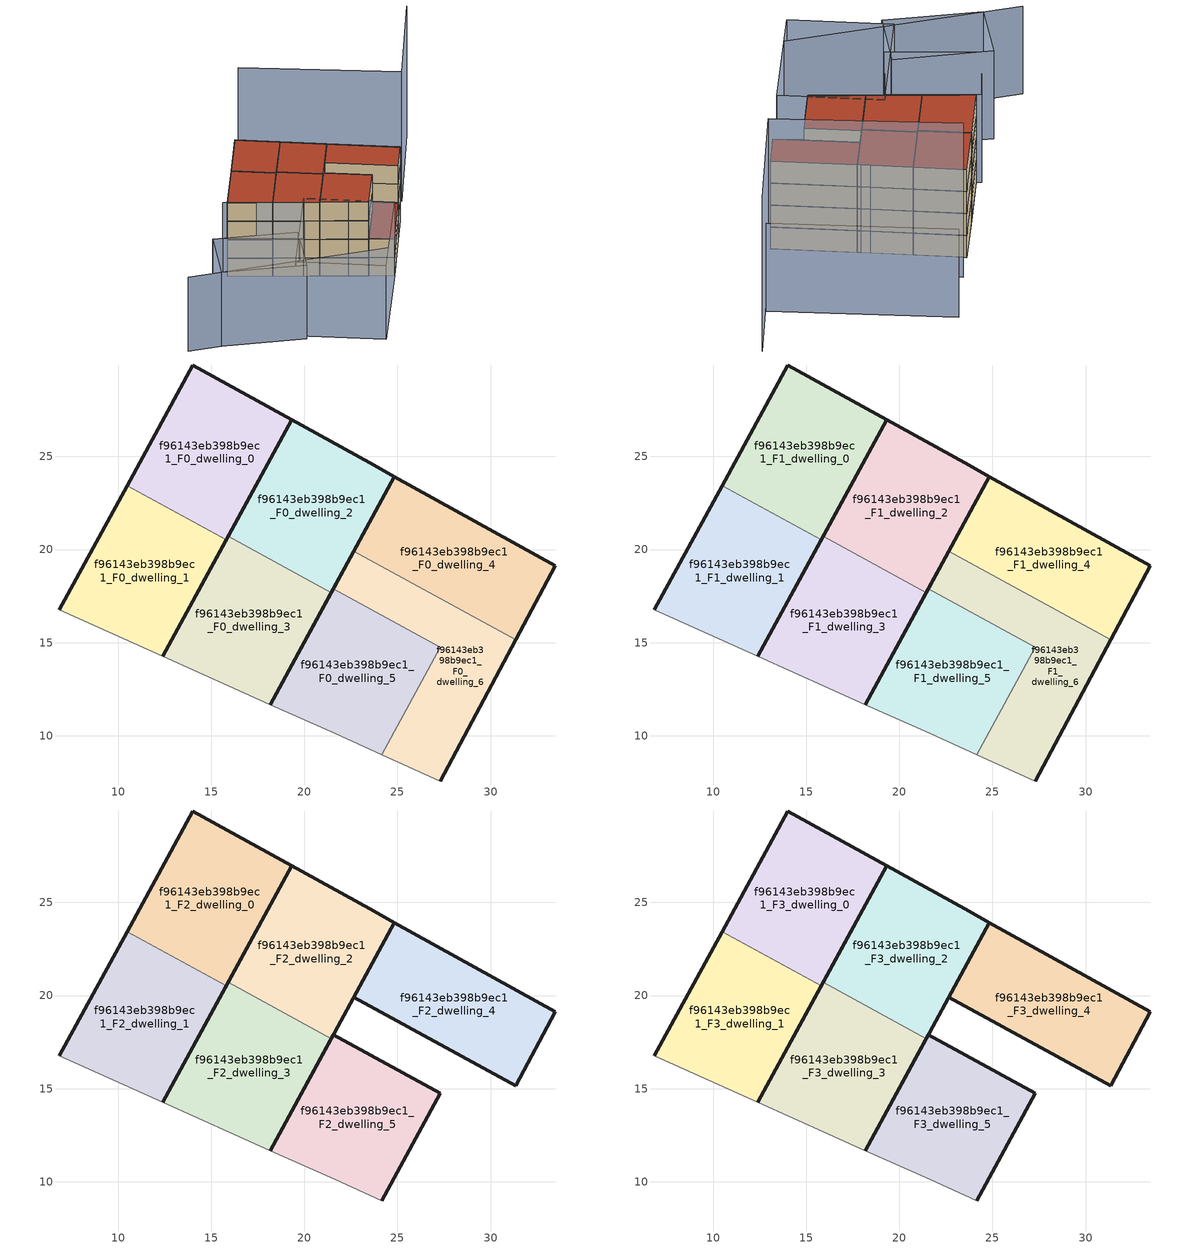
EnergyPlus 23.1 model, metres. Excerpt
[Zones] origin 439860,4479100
f96143eb398b9ec1_F0_dwelling_0
 floor ground (EU_floor_Construction): 15.82,20.52 19.33,26.96 14.02,29.91 10.49,23.43 z0
 wall outside (EU_wall_Construction): 10.49,23.43 14.02,29.91 19.33,26.96 15.82,20.52 z0:3
 wall to f96143eb398b9ec1_F0_dwelling_1 (EU_wall_Construction): 15.82,20.52 10.49,23.43 z0:3
f96143eb398b9ec1_F0_dwelling_1
 floor ground (EU_floor_Construction): 12.41,14.26 15.82,20.52 10.49,23.43 6.85,16.76 z0
 wall outside (EU_wall_Construction): 15.82,20.52 12.41,14.26 / 6.85,16.76 10.49,23.43 z0:3
 wall adiabatic (EU_wall_Construction): 12.41,14.26 6.85,16.76 z0:3
f96143eb398b9ec1_F0_dwelling_2
 floor ground (EU_floor_Construction): 21.45,17.69 24.83,23.9 24.51,24.08 23.5,24.65 19.33,26.96 15.92,20.71 z0
 wall outside (EU_wall_Construction): 15.92,20.71 19.33,26.96 23.5,24.65 24.51,24.08 24.83,23.9 21.45,17.69 z0:3
 wall to f96143eb398b9ec1_F0_dwelling_3 (EU_wall_Construction): 21.45,17.69 15.92,20.71 z0:3
f96143eb398b9ec1_F0_dwelling_3
 floor ground (EU_floor_Construction): 18.16,11.68 21.45,17.69 15.92,20.71 12.41,14.26 16.21,12.55 z0
 wall outside (EU_wall_Construction): 21.45,17.69 18.16,11.68 / 12.41,14.26 15.92,20.71 z0:3
 wall adiabatic (EU_wall_Construction): 18.16,11.68 16.21,12.55 12.41,14.26 z0:3
f96143eb398b9ec1_F0_dwelling_4
 floor ground (EU_floor_Construction): 31.35,15.16 33.46,19.13 24.83,23.9 22.65,19.91 z0
 wall outside (EU_wall_Construction): 22.65,19.91 24.83,23.9 33.46,19.13 31.35,15.16 z0:3
 wall to f96143eb398b9ec1_F0_dwelling_6 (EU_wall_Construction): 31.35,15.16 22.65,19.91 z0:3
f96143eb398b9ec1_F0_dwelling_5
 floor ground (EU_floor_Construction): 24.16,8.99 27.3,14.76 21.56,17.89 18.16,11.68 21.63,10.13 z0
 wall outside (EU_wall_Construction): 18.16,11.68 21.56,17.89 z0:3
 wall to f96143eb398b9ec1_F0_dwelling_6 (EU_wall_Construction): 21.56,17.89 27.3,14.76 24.16,8.99 z0:3
 wall adiabatic (EU_wall_Construction): 24.16,8.99 21.63,10.13 18.16,11.68 z0:3
f96143eb398b9ec1_F0_dwelling_6
 floor ground (EU_floor_Construction): 27.31,7.58 31.35,15.16 22.65,19.91 21.56,17.89 27.3,14.76 24.16,8.99 z0
 wall outside (EU_wall_Construction): 21.56,17.89 22.65,19.91 / 31.35,15.16 27.31,7.58 z0:3
 wall adiabatic (EU_wall_Construction): 27.31,7.58 24.16,8.99 z0:3
f96143eb398b9ec1_F1_dwelling_0
 floor to f96143eb398b9ec1_F0_dwelling_0 (EU_floor_Construction): 15.82,20.52 19.33,26.96 14.02,29.91 10.49,23.43 z3
 wall outside (EU_wall_Construction): 10.49,23.43 14.02,29.91 19.33,26.96 15.82,20.52 z3:6
 wall to f96143eb398b9ec1_F1_dwelling_1 (EU_wall_Construction): 15.82,20.52 10.49,23.43 z3:6
f96143eb398b9ec1_F1_dwelling_1
 floor to f96143eb398b9ec1_F0_dwelling_1 (EU_floor_Construction): 12.41,14.26 15.82,20.52 10.49,23.43 6.85,16.76 z3
 wall outside (EU_wall_Construction): 15.82,20.52 12.41,14.26 / 6.85,16.76 10.49,23.43 z3:6
 wall adiabatic (EU_wall_Construction): 12.41,14.26 6.85,16.76 z3:6
f96143eb398b9ec1_F1_dwelling_2
 floor to f96143eb398b9ec1_F0_dwelling_2 (EU_floor_Construction): 21.45,17.69 24.83,23.9 24.51,24.08 23.5,24.65 19.33,26.96 15.92,20.71 z3
 wall outside (EU_wall_Construction): 15.92,20.71 19.33,26.96 23.5,24.65 24.51,24.08 24.83,23.9 21.45,17.69 z3:6
 wall to f96143eb398b9ec1_F1_dwelling_3 (EU_wall_Construction): 21.45,17.69 15.92,20.71 z3:6
f96143eb398b9ec1_F1_dwelling_3
 floor to f96143eb398b9ec1_F0_dwelling_3 (EU_floor_Construction): 18.16,11.68 21.45,17.69 15.92,20.71 12.41,14.26 16.21,12.55 z3
 wall outside (EU_wall_Construction): 21.45,17.69 18.16,11.68 / 12.41,14.26 15.92,20.71 z3:6
 wall adiabatic (EU_wall_Construction): 18.16,11.68 16.21,12.55 12.41,14.26 z3:6
f96143eb398b9ec1_F1_dwelling_4
 floor to f96143eb398b9ec1_F0_dwelling_4 (EU_floor_Construction): 31.35,15.16 33.46,19.13 24.83,23.9 22.65,19.91 z3
 wall outside (EU_wall_Construction): 22.65,19.91 24.83,23.9 33.46,19.13 31.35,15.16 z3:6
 wall to f96143eb398b9ec1_F1_dwelling_6 (EU_wall_Construction): 31.35,15.16 22.65,19.91 z3:6
f96143eb398b9ec1_F1_dwelling_5
 floor to f96143eb398b9ec1_F0_dwelling_5 (EU_floor_Construction): 24.16,8.99 27.3,14.76 21.56,17.89 18.16,11.68 21.63,10.13 z3
 wall outside (EU_wall_Construction): 18.16,11.68 21.56,17.89 z3:6
 wall to f96143eb398b9ec1_F1_dwelling_6 (EU_wall_Construction): 21.56,17.89 27.3,14.76 24.16,8.99 z3:6
 wall adiabatic (EU_wall_Construction): 24.16,8.99 21.63,10.13 18.16,11.68 z3:6
f96143eb398b9ec1_F1_dwelling_6
 floor to f96143eb398b9ec1_F0_dwelling_6 (EU_floor_Construction): 27.31,7.58 31.35,15.16 22.65,19.91 21.56,17.89 27.3,14.76 24.16,8.99 z3
 wall outside (EU_wall_Construction): 21.56,17.89 22.65,19.91 / 31.35,15.16 27.31,7.58 z3:6
 wall adiabatic (EU_wall_Construction): 27.31,7.58 24.16,8.99 z3:6
 roof outside (EU_roof_Construction): 31.35,15.16 27.31,7.58 24.16,8.99 27.3,14.76 21.56,17.89 22.65,19.91 z6
f96143eb398b9ec1_F2_dwelling_0
 floor to f96143eb398b9ec1_F1_dwelling_0 (EU_floor_Construction): 15.82,20.52 19.33,26.96 14.02,29.91 10.49,23.43 z6
 wall outside (EU_wall_Construction): 10.49,23.43 14.02,29.91 19.33,26.96 15.82,20.52 z6:9
 wall to f96143eb398b9ec1_F2_dwelling_1 (EU_wall_Construction): 15.82,20.52 10.49,23.43 z6:9
f96143eb398b9ec1_F2_dwelling_1
 floor to f96143eb398b9ec1_F1_dwelling_1 (EU_floor_Construction): 12.41,14.26 15.82,20.52 10.49,23.43 6.85,16.76 z6
 wall outside (EU_wall_Construction): 15.82,20.52 12.41,14.26 / 6.85,16.76 10.49,23.43 z6:9
 wall adiabatic (EU_wall_Construction): 12.41,14.26 6.85,16.76 z6:9
f96143eb398b9ec1_F2_dwelling_2
 floor to f96143eb398b9ec1_F1_dwelling_2 (EU_floor_Construction): 21.45,17.69 24.83,23.9 24.51,24.08 23.5,24.65 19.33,26.96 15.92,20.71 z6
 wall outside (EU_wall_Construction): 15.92,20.71 19.33,26.96 23.5,24.65 24.51,24.08 24.83,23.9 21.45,17.69 z6:9
 wall to f96143eb398b9ec1_F2_dwelling_3 (EU_wall_Construction): 21.45,17.69 15.92,20.71 z6:9
f96143eb398b9ec1_F2_dwelling_3
 floor to f96143eb398b9ec1_F1_dwelling_3 (EU_floor_Construction): 18.16,11.68 21.45,17.69 15.92,20.71 12.41,14.26 16.21,12.55 z6
 wall outside (EU_wall_Construction): 21.45,17.69 18.16,11.68 / 12.41,14.26 15.92,20.71 z6:9
 wall adiabatic (EU_wall_Construction): 18.16,11.68 16.21,12.55 12.41,14.26 z6:9
f96143eb398b9ec1_F2_dwelling_4
 floor to f96143eb398b9ec1_F1_dwelling_4 (EU_floor_Construction): 31.35,15.16 33.46,19.13 24.83,23.9 22.65,19.91 z6
 wall outside (EU_wall_Construction): 33.46,19.13 31.35,15.16 22.65,19.91 24.83,23.9 33.46,19.13 z6:9
f96143eb398b9ec1_F2_dwelling_5
 floor to f96143eb398b9ec1_F1_dwelling_5 (EU_floor_Construction): 24.16,8.99 27.3,14.76 21.56,17.89 18.16,11.68 21.63,10.13 z6
 wall outside (EU_wall_Construction): 18.16,11.68 21.56,17.89 27.3,14.76 24.16,8.99 z6:9
 wall adiabatic (EU_wall_Construction): 24.16,8.99 21.63,10.13 18.16,11.68 z6:9
f96143eb398b9ec1_F3_dwelling_0
 floor to f96143eb398b9ec1_F2_dwelling_0 (EU_floor_Construction): 15.82,20.52 19.33,26.96 14.02,29.91 10.49,23.43 z9
 wall outside (EU_wall_Construction): 10.49,23.43 14.02,29.91 19.33,26.96 15.82,20.52 z9:12
 wall to f96143eb398b9ec1_F3_dwelling_1 (EU_wall_Construction): 15.82,20.52 10.49,23.43 z9:12
 roof outside (EU_roof_Construction): 19.33,26.96 15.82,20.52 10.49,23.43 14.02,29.91 z12
f96143eb398b9ec1_F3_dwelling_1
 floor to f96143eb398b9ec1_F2_dwelling_1 (EU_floor_Construction): 12.41,14.26 15.82,20.52 10.49,23.43 6.85,16.76 z9
 wall outside (EU_wall_Construction): 15.82,20.52 12.41,14.26 / 6.85,16.76 10.49,23.43 z9:12
 wall adiabatic (EU_wall_Construction): 12.41,14.26 6.85,16.76 z9:12
 roof outside (EU_roof_Construction): 15.82,20.52 12.41,14.26 6.85,16.76 10.49,23.43 z12
f96143eb398b9ec1_F3_dwelling_2
 floor to f96143eb398b9ec1_F2_dwelling_2 (EU_floor_Construction): 21.45,17.69 24.83,23.9 24.51,24.08 23.5,24.65 19.33,26.96 15.92,20.71 z9
 wall outside (EU_wall_Construction): 15.92,20.71 19.33,26.96 23.5,24.65 24.51,24.08 24.83,23.9 21.45,17.69 z9:12
 wall to f96143eb398b9ec1_F3_dwelling_3 (EU_wall_Construction): 21.45,17.69 15.92,20.71 z9:12
 roof outside (EU_roof_Construction): 23.5,24.65 24.51,24.08 24.83,23.9 21.45,17.69 15.92,20.71 19.33,26.96 z12
f96143eb398b9ec1_F3_dwelling_3
 floor to f96143eb398b9ec1_F2_dwelling_3 (EU_floor_Construction): 18.16,11.68 21.45,17.69 15.92,20.71 12.41,14.26 16.21,12.55 z9
 wall outside (EU_wall_Construction): 21.45,17.69 18.16,11.68 / 12.41,14.26 15.92,20.71 z9:12
 wall adiabatic (EU_wall_Construction): 18.16,11.68 16.21,12.55 12.41,14.26 z9:12
 roof outside (EU_roof_Construction): 21.45,17.69 18.16,11.68 16.21,12.55 12.41,14.26 15.92,20.71 z12
f96143eb398b9ec1_F3_dwelling_4
 floor to f96143eb398b9ec1_F2_dwelling_4 (EU_floor_Construction): 31.35,15.16 33.46,19.13 24.83,23.9 22.65,19.91 z9
 wall outside (EU_wall_Construction): 33.46,19.13 31.35,15.16 22.65,19.91 24.83,23.9 33.46,19.13 z9:12
 roof outside (EU_roof_Construction): 33.46,19.13 31.35,15.16 22.65,19.91 24.83,23.9 z12
f96143eb398b9ec1_F3_dwelling_5
 floor to f96143eb398b9ec1_F2_dwelling_5 (EU_floor_Construction): 24.16,8.99 27.3,14.76 21.56,17.89 18.16,11.68 21.63,10.13 z9
 wall outside (EU_wall_Construction): 18.16,11.68 21.56,17.89 27.3,14.76 24.16,8.99 z9:12
 wall adiabatic (EU_wall_Construction): 24.16,8.99 21.63,10.13 18.16,11.68 z9:12
 roof outside (EU_roof_Construction): 27.3,14.76 24.16,8.99 21.63,10.13 18.16,11.68 21.56,17.89 z12
shading: -5.26,2.95 22.11,-1.87 / 39.01,30.16 19.8,40.33 / 27.31,7.58 20.05,-5.63 / 20.05,-5.63 9.38,0.23 / 9.38,0.23 16.64,13.44 / 16.64,13.44 27.31,7.58 / 1.45,9.71 12.57,6.48 / 12.57,6.48 10.38,-1.07 / 10.38,-1.07 -0.74,2.15 / -0.74,2.15 1.45,9.71 / 6.28,17.02 16.21,12.55 / 16.21,12.55 12.74,4.84 / 12.74,4.84 2.81,9.32 / 2.81,9.32 6.28,17.02 z0:12; 42.72,37.19 35.61,23.28 / 35.61,23.28 16.03,33.3 z0:21
[Building]
EU S2 Campaign: North Axis=0; Terrain=City; Solar Distribution=FullExterior
[Site:Location]
Madrid: Latitude=40.5; Longitude=-3.5; Time Zone=1; Elevation=609
[SizingPeriod:WeatherFileDays]
AnnualSizingPeriod: Begin Month=1; Begin Day of Month=1; End Month=12; End Day of Month=31; Day of Week for Start Day=Monday; Use Weather File Daylight Saving Period=No; Use Weather File Rain and Snow Indicators=No
[MATERIAL]
EU_InternalMass_Material: Roughness=MediumRough; Thickness=0.1; Conductivity=1; Density=1800; Specific Heat=900; Thermal Absorptance=0.9; Solar Absorptance=0.7; Visible Absorptance=0.7
[MATERIAL:NOMASS] Roughness=MediumRough; Thermal Absorptance=0.9; Solar Absorptance=0.7; Visible Absorptance=0.7
Name | Thermal Resistance
EU_wall_NoMass; EU_roof_NoMass | 2.16768
EU_floor_NoMass | 1.14339
[CONSTRUCTION]
EU_wall_Construction: EU_wall_NoMass
EU_roof_Construction: EU_roof_NoMass
EU_floor_Construction: EU_floor_NoMass
EU_InternalMass_Construction: EU_InternalMass_Material
[ZONE] Type=1; Multiplier=1; Ceiling Height=autocalculate; Floor Area=autocalculate; Part of Total Floor Area=Yes
Name | Volume
f96143eb398b9ec1_F0_dwelling_0; f96143eb398b9ec1_F1_dwelling_0; f96143eb398b9ec1_F2_dwelling_0; f96143eb398b9ec1_F3_dwelling_0 | 134.035
f96143eb398b9ec1_F0_dwelling_1; f96143eb398b9ec1_F1_dwelling_1; f96143eb398b9ec1_F2_dwelling_1; f96143eb398b9ec1_F3_dwelling_1 | 134.053
f96143eb398b9ec1_F0_dwelling_2; f96143eb398b9ec1_F1_dwelling_2; f96143eb398b9ec1_F2_dwelling_2; f96143eb398b9ec1_F3_dwelling_2 | 134.06
f96143eb398b9ec1_F0_dwelling_3; f96143eb398b9ec1_F1_dwelling_3; f96143eb398b9ec1_F2_dwelling_3; f96143eb398b9ec1_F3_dwelling_3 | 134.048
f96143eb398b9ec1_F0_dwelling_4; f96143eb398b9ec1_F1_dwelling_4; f96143eb398b9ec1_F2_dwelling_4; f96143eb398b9ec1_F3_dwelling_4 | 134.066
f96143eb398b9ec1_F0_dwelling_5; f96143eb398b9ec1_F1_dwelling_5; f96143eb398b9ec1_F2_dwelling_5; f96143eb398b9ec1_F3_dwelling_5 | 134.049
f96143eb398b9ec1_F0_dwelling_6; f96143eb398b9ec1_F1_dwelling_6 | 134.025
[INTERNALMASS] Construction=EU_InternalMass_Construction
Name | Zone or ZoneList | Surface Area
f96143eb398b9ec1_F0_dwelling_0_EU_InternalMass | f96143eb398b9ec1_F0_dwelling_0 | 44.679
f96143eb398b9ec1_F0_dwelling_1_EU_InternalMass | f96143eb398b9ec1_F0_dwelling_1 | 44.6843
f96143eb398b9ec1_F0_dwelling_2_EU_InternalMass | f96143eb398b9ec1_F0_dwelling_2 | 44.6871
f96143eb398b9ec1_F0_dwelling_3_EU_InternalMass | f96143eb398b9ec1_F0_dwelling_3 | 44.6819
f96143eb398b9ec1_F0_dwelling_4_EU_InternalMass | f96143eb398b9ec1_F0_dwelling_4 | 44.6862
f96143eb398b9ec1_F0_dwelling_5_EU_InternalMass | f96143eb398b9ec1_F0_dwelling_5 | 44.6833
f96143eb398b9ec1_F0_dwelling_6_EU_InternalMass | f96143eb398b9ec1_F0_dwelling_6 | 44.6749
f96143eb398b9ec1_F1_dwelling_0_EU_InternalMass | f96143eb398b9ec1_F1_dwelling_0 | 44.679
f96143eb398b9ec1_F1_dwelling_1_EU_InternalMass | f96143eb398b9ec1_F1_dwelling_1 | 44.6843
f96143eb398b9ec1_F1_dwelling_2_EU_InternalMass | f96143eb398b9ec1_F1_dwelling_2 | 44.6871
f96143eb398b9ec1_F1_dwelling_3_EU_InternalMass | f96143eb398b9ec1_F1_dwelling_3 | 44.6819
f96143eb398b9ec1_F1_dwelling_4_EU_InternalMass | f96143eb398b9ec1_F1_dwelling_4 | 44.6862
f96143eb398b9ec1_F1_dwelling_5_EU_InternalMass | f96143eb398b9ec1_F1_dwelling_5 | 44.6833
f96143eb398b9ec1_F1_dwelling_6_EU_InternalMass | f96143eb398b9ec1_F1_dwelling_6 | 44.6749
f96143eb398b9ec1_F2_dwelling_0_EU_InternalMass | f96143eb398b9ec1_F2_dwelling_0 | 52.1323
f96143eb398b9ec1_F2_dwelling_1_EU_InternalMass | f96143eb398b9ec1_F2_dwelling_1 | 52.1295
f96143eb398b9ec1_F2_dwelling_2_EU_InternalMass | f96143eb398b9ec1_F2_dwelling_2 | 52.1304
f96143eb398b9ec1_F2_dwelling_3_EU_InternalMass | f96143eb398b9ec1_F2_dwelling_3 | 52.1351
f96143eb398b9ec1_F2_dwelling_4_EU_InternalMass | f96143eb398b9ec1_F2_dwelling_4 | 52.1315
f96143eb398b9ec1_F2_dwelling_5_EU_InternalMass | f96143eb398b9ec1_F2_dwelling_5 | 52.1295
f96143eb398b9ec1_F3_dwelling_0_EU_InternalMass | f96143eb398b9ec1_F3_dwelling_0 | 52.1323
f96143eb398b9ec1_F3_dwelling_1_EU_InternalMass | f96143eb398b9ec1_F3_dwelling_1 | 52.1295
f96143eb398b9ec1_F3_dwelling_2_EU_InternalMass | f96143eb398b9ec1_F3_dwelling_2 | 52.1304
f96143eb398b9ec1_F3_dwelling_3_EU_InternalMass | f96143eb398b9ec1_F3_dwelling_3 | 52.1351
f96143eb398b9ec1_F3_dwelling_4_EU_InternalMass | f96143eb398b9ec1_F3_dwelling_4 | 52.1315
f96143eb398b9ec1_F3_dwelling_5_EU_InternalMass | f96143eb398b9ec1_F3_dwelling_5 | 52.1295
[OTHEREQUIPMENT] Fuel Type=Electricity; Design Level Calculation Method=Watts/Area; Power per Zone Floor Area=1; Fraction Latent=0; Fraction Radiant=0; Fraction Lost=0; Carbon Dioxide Generation Rate=0; EndUse Subcategory=EU_Step8_InternalGains
Name | Zone or ZoneList or Space or SpaceList | Schedule
EU_Step8_InternalGain_f96143eb398b9ec1_F0_dwelling_0_f000 | f96143eb398b9ec1_F0_dwelling_0 | EU_Step8_GainSchedule_f96143eb398b9ec1_F0_dwelling_0_f000
EU_Step8_InternalGain_f96143eb398b9ec1_F0_dwelling_1_f000 | f96143eb398b9ec1_F0_dwelling_1 | EU_Step8_GainSchedule_f96143eb398b9ec1_F0_dwelling_1_f000
EU_Step8_InternalGain_f96143eb398b9ec1_F0_dwelling_2_f000 | f96143eb398b9ec1_F0_dwelling_2 | EU_Step8_GainSchedule_f96143eb398b9ec1_F0_dwelling_2_f000
EU_Step8_InternalGain_f96143eb398b9ec1_F0_dwelling_3_f000 | f96143eb398b9ec1_F0_dwelling_3 | EU_Step8_GainSchedule_f96143eb398b9ec1_F0_dwelling_3_f000
EU_Step8_InternalGain_f96143eb398b9ec1_F0_dwelling_4_f000 | f96143eb398b9ec1_F0_dwelling_4 | EU_Step8_GainSchedule_f96143eb398b9ec1_F0_dwelling_4_f000
EU_Step8_InternalGain_f96143eb398b9ec1_F0_dwelling_5_f000 | f96143eb398b9ec1_F0_dwelling_5 | EU_Step8_GainSchedule_f96143eb398b9ec1_F0_dwelling_5_f000
EU_Step8_InternalGain_f96143eb398b9ec1_F0_dwelling_6_f000 | f96143eb398b9ec1_F0_dwelling_6 | EU_Step8_GainSchedule_f96143eb398b9ec1_F0_dwelling_6_f000
EU_Step8_InternalGain_f96143eb398b9ec1_F1_dwelling_0_f000 | f96143eb398b9ec1_F1_dwelling_0 | EU_Step8_GainSchedule_f96143eb398b9ec1_F1_dwelling_0_f000
EU_Step8_InternalGain_f96143eb398b9ec1_F1_dwelling_1_f000 | f96143eb398b9ec1_F1_dwelling_1 | EU_Step8_GainSchedule_f96143eb398b9ec1_F1_dwelling_1_f000
EU_Step8_InternalGain_f96143eb398b9ec1_F1_dwelling_2_f000 | f96143eb398b9ec1_F1_dwelling_2 | EU_Step8_GainSchedule_f96143eb398b9ec1_F1_dwelling_2_f000
EU_Step8_InternalGain_f96143eb398b9ec1_F1_dwelling_3_f000 | f96143eb398b9ec1_F1_dwelling_3 | EU_Step8_GainSchedule_f96143eb398b9ec1_F1_dwelling_3_f000
EU_Step8_InternalGain_f96143eb398b9ec1_F1_dwelling_4_f000 | f96143eb398b9ec1_F1_dwelling_4 | EU_Step8_GainSchedule_f96143eb398b9ec1_F1_dwelling_4_f000
EU_Step8_InternalGain_f96143eb398b9ec1_F1_dwelling_5_f000 | f96143eb398b9ec1_F1_dwelling_5 | EU_Step8_GainSchedule_f96143eb398b9ec1_F1_dwelling_5_f000
EU_Step8_InternalGain_f96143eb398b9ec1_F1_dwelling_6_f000 | f96143eb398b9ec1_F1_dwelling_6 | EU_Step8_GainSchedule_f96143eb398b9ec1_F1_dwelling_6_f000
EU_Step8_InternalGain_f96143eb398b9ec1_F2_dwelling_0_f000 | f96143eb398b9ec1_F2_dwelling_0 | EU_Step8_GainSchedule_f96143eb398b9ec1_F2_dwelling_0_f000
EU_Step8_InternalGain_f96143eb398b9ec1_F2_dwelling_1_f000 | f96143eb398b9ec1_F2_dwelling_1 | EU_Step8_GainSchedule_f96143eb398b9ec1_F2_dwelling_1_f000
EU_Step8_InternalGain_f96143eb398b9ec1_F2_dwelling_2_f000 | f96143eb398b9ec1_F2_dwelling_2 | EU_Step8_GainSchedule_f96143eb398b9ec1_F2_dwelling_2_f000
EU_Step8_InternalGain_f96143eb398b9ec1_F2_dwelling_3_f000 | f96143eb398b9ec1_F2_dwelling_3 | EU_Step8_GainSchedule_f96143eb398b9ec1_F2_dwelling_3_f000
EU_Step8_InternalGain_f96143eb398b9ec1_F2_dwelling_4_f000 | f96143eb398b9ec1_F2_dwelling_4 | EU_Step8_GainSchedule_f96143eb398b9ec1_F2_dwelling_4_f000
EU_Step8_InternalGain_f96143eb398b9ec1_F2_dwelling_5_f000 | f96143eb398b9ec1_F2_dwelling_5 | EU_Step8_GainSchedule_f96143eb398b9ec1_F2_dwelling_5_f000
EU_Step8_InternalGain_f96143eb398b9ec1_F3_dwelling_0_f000 | f96143eb398b9ec1_F3_dwelling_0 | EU_Step8_GainSchedule_f96143eb398b9ec1_F3_dwelling_0_f000
EU_Step8_InternalGain_f96143eb398b9ec1_F3_dwelling_1_f000 | f96143eb398b9ec1_F3_dwelling_1 | EU_Step8_GainSchedule_f96143eb398b9ec1_F3_dwelling_1_f000
EU_Step8_InternalGain_f96143eb398b9ec1_F3_dwelling_2_f000 | f96143eb398b9ec1_F3_dwelling_2 | EU_Step8_GainSchedule_f96143eb398b9ec1_F3_dwelling_2_f000
EU_Step8_InternalGain_f96143eb398b9ec1_F3_dwelling_3_f000 | f96143eb398b9ec1_F3_dwelling_3 | EU_Step8_GainSchedule_f96143eb398b9ec1_F3_dwelling_3_f000
EU_Step8_InternalGain_f96143eb398b9ec1_F3_dwelling_4_f000 | f96143eb398b9ec1_F3_dwelling_4 | EU_Step8_GainSchedule_f96143eb398b9ec1_F3_dwelling_4_f000
EU_Step8_InternalGain_f96143eb398b9ec1_F3_dwelling_5_f000 | f96143eb398b9ec1_F3_dwelling_5 | EU_Step8_GainSchedule_f96143eb398b9ec1_F3_dwelling_5_f000
[ZONEVENTILATION:DESIGNFLOWRATE] Schedule=EU_AlwaysOn; Design Flow Rate Calculation Method=AirChanges/Hour; Air Changes per Hour=0.480546; Ventilation Type=Natural; Fan Pressure Rise=0; Fan Total Efficiency=1; Constant Term Coefficient=1; Temperature Term Coefficient=0; Velocity Term Coefficient=0; Velocity Squared Term Coefficient=0; Minimum Indoor Temperature=-100; Maximum Indoor Temperature=100; Delta Temperature=-100; Minimum Outdoor Temperature=-100; Maximum Outdoor Temperature=100; Maximum Wind Speed=40
Name | Zone or ZoneList or Space or SpaceList
EU_ConstantAir_f96143eb398b9ec1_F0_dwelling_0 | f96143eb398b9ec1_F0_dwelling_0
EU_ConstantAir_f96143eb398b9ec1_F0_dwelling_1 | f96143eb398b9ec1_F0_dwelling_1
EU_ConstantAir_f96143eb398b9ec1_F0_dwelling_2 | f96143eb398b9ec1_F0_dwelling_2
EU_ConstantAir_f96143eb398b9ec1_F0_dwelling_3 | f96143eb398b9ec1_F0_dwelling_3
EU_ConstantAir_f96143eb398b9ec1_F0_dwelling_4 | f96143eb398b9ec1_F0_dwelling_4
EU_ConstantAir_f96143eb398b9ec1_F0_dwelling_5 | f96143eb398b9ec1_F0_dwelling_5
EU_ConstantAir_f96143eb398b9ec1_F0_dwelling_6 | f96143eb398b9ec1_F0_dwelling_6
EU_ConstantAir_f96143eb398b9ec1_F1_dwelling_0 | f96143eb398b9ec1_F1_dwelling_0
EU_ConstantAir_f96143eb398b9ec1_F1_dwelling_1 | f96143eb398b9ec1_F1_dwelling_1
EU_ConstantAir_f96143eb398b9ec1_F1_dwelling_2 | f96143eb398b9ec1_F1_dwelling_2
EU_ConstantAir_f96143eb398b9ec1_F1_dwelling_3 | f96143eb398b9ec1_F1_dwelling_3
EU_ConstantAir_f96143eb398b9ec1_F1_dwelling_4 | f96143eb398b9ec1_F1_dwelling_4
EU_ConstantAir_f96143eb398b9ec1_F1_dwelling_5 | f96143eb398b9ec1_F1_dwelling_5
EU_ConstantAir_f96143eb398b9ec1_F1_dwelling_6 | f96143eb398b9ec1_F1_dwelling_6
EU_ConstantAir_f96143eb398b9ec1_F2_dwelling_0 | f96143eb398b9ec1_F2_dwelling_0
EU_ConstantAir_f96143eb398b9ec1_F2_dwelling_1 | f96143eb398b9ec1_F2_dwelling_1
EU_ConstantAir_f96143eb398b9ec1_F2_dwelling_2 | f96143eb398b9ec1_F2_dwelling_2
EU_ConstantAir_f96143eb398b9ec1_F2_dwelling_3 | f96143eb398b9ec1_F2_dwelling_3
EU_ConstantAir_f96143eb398b9ec1_F2_dwelling_4 | f96143eb398b9ec1_F2_dwelling_4
EU_ConstantAir_f96143eb398b9ec1_F2_dwelling_5 | f96143eb398b9ec1_F2_dwelling_5
EU_ConstantAir_f96143eb398b9ec1_F3_dwelling_0 | f96143eb398b9ec1_F3_dwelling_0
EU_ConstantAir_f96143eb398b9ec1_F3_dwelling_1 | f96143eb398b9ec1_F3_dwelling_1
EU_ConstantAir_f96143eb398b9ec1_F3_dwelling_2 | f96143eb398b9ec1_F3_dwelling_2
EU_ConstantAir_f96143eb398b9ec1_F3_dwelling_3 | f96143eb398b9ec1_F3_dwelling_3
EU_ConstantAir_f96143eb398b9ec1_F3_dwelling_4 | f96143eb398b9ec1_F3_dwelling_4
EU_ConstantAir_f96143eb398b9ec1_F3_dwelling_5 | f96143eb398b9ec1_F3_dwelling_5
[HVACTEMPLATE:THERMOSTAT] Constant Heating Setpoint=20; Constant Cooling Setpoint=50
EU_HeatOnly_f96143eb398b9ec1_F0_dwelling_0; EU_HeatOnly_f96143eb398b9ec1_F0_dwelling_1; EU_HeatOnly_f96143eb398b9ec1_F0_dwelling_2; EU_HeatOnly_f96143eb398b9ec1_F0_dwelling_3; EU_HeatOnly_f96143eb398b9ec1_F0_dwelling_4; EU_HeatOnly_f96143eb398b9ec1_F0_dwelling_5; EU_HeatOnly_f96143eb398b9ec1_F0_dwelling_6; EU_HeatOnly_f96143eb398b9ec1_F1_dwelling_0; EU_HeatOnly_f96143eb398b9ec1_F1_dwelling_1; EU_HeatOnly_f96143eb398b9ec1_F1_dwelling_2; EU_HeatOnly_f96143eb398b9ec1_F1_dwelling_3; EU_HeatOnly_f96143eb398b9ec1_F1_dwelling_4; EU_HeatOnly_f96143eb398b9ec1_F1_dwelling_5; EU_HeatOnly_f96143eb398b9ec1_F1_dwelling_6; EU_HeatOnly_f96143eb398b9ec1_F2_dwelling_0; EU_HeatOnly_f96143eb398b9ec1_F2_dwelling_1; EU_HeatOnly_f96143eb398b9ec1_F2_dwelling_2; EU_HeatOnly_f96143eb398b9ec1_F2_dwelling_3; EU_HeatOnly_f96143eb398b9ec1_F2_dwelling_4; EU_HeatOnly_f96143eb398b9ec1_F2_dwelling_5; EU_HeatOnly_f96143eb398b9ec1_F3_dwelling_0; EU_HeatOnly_f96143eb398b9ec1_F3_dwelling_1; EU_HeatOnly_f96143eb398b9ec1_F3_dwelling_2; EU_HeatOnly_f96143eb398b9ec1_F3_dwelling_3; EU_HeatOnly_f96143eb398b9ec1_F3_dwelling_4; EU_HeatOnly_f96143eb398b9ec1_F3_dwelling_5
[HVACTEMPLATE:ZONE:IDEALLOADSAIRSYSTEM] System Availability Schedule=EU_AlwaysOn; Maximum Heating Supply Air Temperature=50; Minimum Cooling Supply Air Temperature=13; Maximum Heating Supply Air Humidity Ratio=0.0156; Minimum Cooling Supply Air Humidity Ratio=0.0077; Heating Limit=NoLimit; Cooling Limit=NoLimit; Heating Availability Schedule=EU_AlwaysOn; Cooling Availability Schedule=EU_CoolingOff; Dehumidification Control Type=ConstantSensibleHeatRatio; Cooling Sensible Heat Ratio=0.7; Dehumidification Setpoint=60; Humidification Control Type=None; Humidification Setpoint=30; Outdoor Air Method=None; Outdoor Air Flow Rate per Person=0.00944; Outdoor Air Flow Rate per Zone Floor Area=0; Outdoor Air Flow Rate per Zone=0; Demand Controlled Ventilation Type=None; Outdoor Air Economizer Type=NoEconomizer; Heat Recovery Type=None; Sensible Heat Recovery Effectiveness=0.7; Latent Heat Recovery Effectiveness=0.65
Name | Template Thermostat
f96143eb398b9ec1_F0_dwelling_0 | EU_HeatOnly_f96143eb398b9ec1_F0_dwelling_0
f96143eb398b9ec1_F0_dwelling_1 | EU_HeatOnly_f96143eb398b9ec1_F0_dwelling_1
f96143eb398b9ec1_F0_dwelling_2 | EU_HeatOnly_f96143eb398b9ec1_F0_dwelling_2
f96143eb398b9ec1_F0_dwelling_3 | EU_HeatOnly_f96143eb398b9ec1_F0_dwelling_3
f96143eb398b9ec1_F0_dwelling_4 | EU_HeatOnly_f96143eb398b9ec1_F0_dwelling_4
f96143eb398b9ec1_F0_dwelling_5 | EU_HeatOnly_f96143eb398b9ec1_F0_dwelling_5
f96143eb398b9ec1_F0_dwelling_6 | EU_HeatOnly_f96143eb398b9ec1_F0_dwelling_6
f96143eb398b9ec1_F1_dwelling_0 | EU_HeatOnly_f96143eb398b9ec1_F1_dwelling_0
f96143eb398b9ec1_F1_dwelling_1 | EU_HeatOnly_f96143eb398b9ec1_F1_dwelling_1
f96143eb398b9ec1_F1_dwelling_2 | EU_HeatOnly_f96143eb398b9ec1_F1_dwelling_2
f96143eb398b9ec1_F1_dwelling_3 | EU_HeatOnly_f96143eb398b9ec1_F1_dwelling_3
f96143eb398b9ec1_F1_dwelling_4 | EU_HeatOnly_f96143eb398b9ec1_F1_dwelling_4
f96143eb398b9ec1_F1_dwelling_5 | EU_HeatOnly_f96143eb398b9ec1_F1_dwelling_5
f96143eb398b9ec1_F1_dwelling_6 | EU_HeatOnly_f96143eb398b9ec1_F1_dwelling_6
f96143eb398b9ec1_F2_dwelling_0 | EU_HeatOnly_f96143eb398b9ec1_F2_dwelling_0
f96143eb398b9ec1_F2_dwelling_1 | EU_HeatOnly_f96143eb398b9ec1_F2_dwelling_1
f96143eb398b9ec1_F2_dwelling_2 | EU_HeatOnly_f96143eb398b9ec1_F2_dwelling_2
f96143eb398b9ec1_F2_dwelling_3 | EU_HeatOnly_f96143eb398b9ec1_F2_dwelling_3
f96143eb398b9ec1_F2_dwelling_4 | EU_HeatOnly_f96143eb398b9ec1_F2_dwelling_4
f96143eb398b9ec1_F2_dwelling_5 | EU_HeatOnly_f96143eb398b9ec1_F2_dwelling_5
f96143eb398b9ec1_F3_dwelling_0 | EU_HeatOnly_f96143eb398b9ec1_F3_dwelling_0
f96143eb398b9ec1_F3_dwelling_1 | EU_HeatOnly_f96143eb398b9ec1_F3_dwelling_1
f96143eb398b9ec1_F3_dwelling_2 | EU_HeatOnly_f96143eb398b9ec1_F3_dwelling_2
f96143eb398b9ec1_F3_dwelling_3 | EU_HeatOnly_f96143eb398b9ec1_F3_dwelling_3
f96143eb398b9ec1_F3_dwelling_4 | EU_HeatOnly_f96143eb398b9ec1_F3_dwelling_4
f96143eb398b9ec1_F3_dwelling_5 | EU_HeatOnly_f96143eb398b9ec1_F3_dwelling_5
[SIZING:ZONE] Zone Cooling Design Supply Air Temperature Input Method=SupplyAirTemperature; Zone Cooling Design Supply Air Temperature=13; Zone Heating Design Supply Air Temperature Input Method=SupplyAirTemperature; Zone Heating Design Supply Air Temperature=50; Zone Cooling Design Supply Air Humidity Ratio=0.008; Zone Heating Design Supply Air Humidity Ratio=0.008; Cooling Design Air Flow Method=DesignDay; Cooling Design Air Flow Rate=0; Cooling Minimum Air Flow per Zone Floor Area=0.000762; Cooling Minimum Air Flow=0; Cooling Minimum Air Flow Fraction=0.2; Heating Design Air Flow Method=DesignDay; Heating Design Air Flow Rate=0; Heating Maximum Air Flow per Zone Floor Area=0.002032; Heating Maximum Air Flow=0.141576; Heating Maximum Air Flow Fraction=0.3; Account for Dedicated Outdoor Air System=No; Dedicated Outdoor Air System Control Strategy=NeutralSupplyAir; Dedicated Outdoor Air Low Setpoint Temperature for Design=autosize; Dedicated Outdoor Air High Setpoint Temperature for Design=autosize; Zone Load Sizing Method=Sensible Load Only No Latent Load; Zone Latent Cooling Design Supply Air Humidity Ratio Input Method=HumidityRatioDifference; Zone Cooling Design Supply Air Humidity Ratio Difference=0.005; Zone Latent Heating Design Supply Air Humidity Ratio Input Method=HumidityRatioDifference; Zone Humidification Design Supply Air Humidity Ratio Difference=0.005
f96143eb398b9ec1_F0_dwelling_0; f96143eb398b9ec1_F0_dwelling_1; f96143eb398b9ec1_F0_dwelling_2; f96143eb398b9ec1_F0_dwelling_3; f96143eb398b9ec1_F0_dwelling_4; f96143eb398b9ec1_F0_dwelling_5; f96143eb398b9ec1_F0_dwelling_6; f96143eb398b9ec1_F1_dwelling_0; f96143eb398b9ec1_F1_dwelling_1; f96143eb398b9ec1_F1_dwelling_2; f96143eb398b9ec1_F1_dwelling_3; f96143eb398b9ec1_F1_dwelling_4; f96143eb398b9ec1_F1_dwelling_5; f96143eb398b9ec1_F1_dwelling_6; f96143eb398b9ec1_F2_dwelling_0; f96143eb398b9ec1_F2_dwelling_1; f96143eb398b9ec1_F2_dwelling_2; f96143eb398b9ec1_F2_dwelling_3; f96143eb398b9ec1_F2_dwelling_4; f96143eb398b9ec1_F2_dwelling_5; f96143eb398b9ec1_F3_dwelling_0; f96143eb398b9ec1_F3_dwelling_1; f96143eb398b9ec1_F3_dwelling_2; f96143eb398b9ec1_F3_dwelling_3; f96143eb398b9ec1_F3_dwelling_4; f96143eb398b9ec1_F3_dwelling_5
[SCHEDULE:CONSTANT]
Name | Hourly Value
EU_AlwaysOn | 1
EU_CoolingOff | 0
[SCHEDULE:FILE] Column Number=1; Rows to Skip at Top=0; Number of Hours of Data=8760; Column Separator=Comma; Interpolate to Timestep=No; Minutes per Item=60; Adjust Schedule for Daylight Savings=Yes
Name | File
EU_Step8_GainSchedule_f96143eb398b9ec1_F0_dwelling_0_f000 | ../../schedules/f96143eb398b9ec1/f96143eb398b9ec1_F0_dwelling_0_f000_gain.csv
EU_Step8_GainSchedule_f96143eb398b9ec1_F0_dwelling_1_f000 | ../../schedules/f96143eb398b9ec1/f96143eb398b9ec1_F0_dwelling_1_f000_gain.csv
EU_Step8_GainSchedule_f96143eb398b9ec1_F0_dwelling_2_f000 | ../../schedules/f96143eb398b9ec1/f96143eb398b9ec1_F0_dwelling_2_f000_gain.csv
EU_Step8_GainSchedule_f96143eb398b9ec1_F0_dwelling_3_f000 | ../../schedules/f96143eb398b9ec1/f96143eb398b9ec1_F0_dwelling_3_f000_gain.csv
EU_Step8_GainSchedule_f96143eb398b9ec1_F0_dwelling_4_f000 | ../../schedules/f96143eb398b9ec1/f96143eb398b9ec1_F0_dwelling_4_f000_gain.csv
EU_Step8_GainSchedule_f96143eb398b9ec1_F0_dwelling_5_f000 | ../../schedules/f96143eb398b9ec1/f96143eb398b9ec1_F0_dwelling_5_f000_gain.csv
EU_Step8_GainSchedule_f96143eb398b9ec1_F0_dwelling_6_f000 | ../../schedules/f96143eb398b9ec1/f96143eb398b9ec1_F0_dwelling_6_f000_gain.csv
EU_Step8_GainSchedule_f96143eb398b9ec1_F1_dwelling_0_f000 | ../../schedules/f96143eb398b9ec1/f96143eb398b9ec1_F1_dwelling_0_f000_gain.csv
EU_Step8_GainSchedule_f96143eb398b9ec1_F1_dwelling_1_f000 | ../../schedules/f96143eb398b9ec1/f96143eb398b9ec1_F1_dwelling_1_f000_gain.csv
EU_Step8_GainSchedule_f96143eb398b9ec1_F1_dwelling_2_f000 | ../../schedules/f96143eb398b9ec1/f96143eb398b9ec1_F1_dwelling_2_f000_gain.csv
EU_Step8_GainSchedule_f96143eb398b9ec1_F1_dwelling_3_f000 | ../../schedules/f96143eb398b9ec1/f96143eb398b9ec1_F1_dwelling_3_f000_gain.csv
EU_Step8_GainSchedule_f96143eb398b9ec1_F1_dwelling_4_f000 | ../../schedules/f96143eb398b9ec1/f96143eb398b9ec1_F1_dwelling_4_f000_gain.csv
EU_Step8_GainSchedule_f96143eb398b9ec1_F1_dwelling_5_f000 | ../../schedules/f96143eb398b9ec1/f96143eb398b9ec1_F1_dwelling_5_f000_gain.csv
EU_Step8_GainSchedule_f96143eb398b9ec1_F1_dwelling_6_f000 | ../../schedules/f96143eb398b9ec1/f96143eb398b9ec1_F1_dwelling_6_f000_gain.csv
EU_Step8_GainSchedule_f96143eb398b9ec1_F2_dwelling_0_f000 | ../../schedules/f96143eb398b9ec1/f96143eb398b9ec1_F2_dwelling_0_f000_gain.csv
EU_Step8_GainSchedule_f96143eb398b9ec1_F2_dwelling_1_f000 | ../../schedules/f96143eb398b9ec1/f96143eb398b9ec1_F2_dwelling_1_f000_gain.csv
EU_Step8_GainSchedule_f96143eb398b9ec1_F2_dwelling_2_f000 | ../../schedules/f96143eb398b9ec1/f96143eb398b9ec1_F2_dwelling_2_f000_gain.csv
EU_Step8_GainSchedule_f96143eb398b9ec1_F2_dwelling_3_f000 | ../../schedules/f96143eb398b9ec1/f96143eb398b9ec1_F2_dwelling_3_f000_gain.csv
EU_Step8_GainSchedule_f96143eb398b9ec1_F2_dwelling_4_f000 | ../../schedules/f96143eb398b9ec1/f96143eb398b9ec1_F2_dwelling_4_f000_gain.csv
EU_Step8_GainSchedule_f96143eb398b9ec1_F2_dwelling_5_f000 | ../../schedules/f96143eb398b9ec1/f96143eb398b9ec1_F2_dwelling_5_f000_gain.csv
EU_Step8_GainSchedule_f96143eb398b9ec1_F3_dwelling_0_f000 | ../../schedules/f96143eb398b9ec1/f96143eb398b9ec1_F3_dwelling_0_f000_gain.csv
EU_Step8_GainSchedule_f96143eb398b9ec1_F3_dwelling_1_f000 | ../../schedules/f96143eb398b9ec1/f96143eb398b9ec1_F3_dwelling_1_f000_gain.csv
EU_Step8_GainSchedule_f96143eb398b9ec1_F3_dwelling_2_f000 | ../../schedules/f96143eb398b9ec1/f96143eb398b9ec1_F3_dwelling_2_f000_gain.csv
EU_Step8_GainSchedule_f96143eb398b9ec1_F3_dwelling_3_f000 | ../../schedules/f96143eb398b9ec1/f96143eb398b9ec1_F3_dwelling_3_f000_gain.csv
EU_Step8_GainSchedule_f96143eb398b9ec1_F3_dwelling_4_f000 | ../../schedules/f96143eb398b9ec1/f96143eb398b9ec1_F3_dwelling_4_f000_gain.csv
EU_Step8_GainSchedule_f96143eb398b9ec1_F3_dwelling_5_f000 | ../../schedules/f96143eb398b9ec1/f96143eb398b9ec1_F3_dwelling_5_f000_gain.csv
